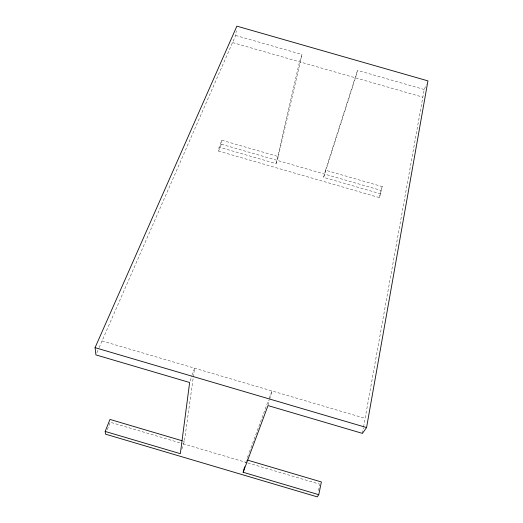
<?xml version="1.0" encoding="UTF-8"?>
<svg xmlns="http://www.w3.org/2000/svg" width="523" height="523" viewBox="0 0 523 523"><rect width="100%" height="100%" fill="white"/><g stroke="black" fill="none" stroke-linecap="round" stroke-linejoin="round"><path stroke-width="0.39" stroke-dasharray="2.62 1.96" d="M380.803 193.889L323.6 177.349L325.548 170.217L382.3 186.619L380.803 193.889L379.214 197.55L218.588 151.088L219.098 147.133L221.857 140.256L278.354 156.58L276.039 163.601L219.098 147.133M218.588 151.088L221.334 144.224L221.857 140.256M99.148 347.566L235.644 35.453L236.259 30.805M181.854 449.094L184.377 441.432L193.209 377.828M193.32 377.024L194.549 368.172L192.222 374.958M362.419 433.377L363.413 427.84M363.557 427.043L424.212 89.505L426.382 84.471M318.52 490.535L319.664 485.011M379.214 197.55L380.718 190.3L382.3 186.619M276.039 163.601L299.522 61.786L302.026 54.477L235.644 35.453M278.354 156.58L302.026 54.477M268.221 404.809L269.456 400.18M269.659 399.409L271.927 390.929L268.822 399.35M424.212 89.505L357.484 70.376L355.49 77.842L323.6 177.349M245.705 462.94L247.118 458.292M325.548 170.217L357.484 70.376M190.156 380.992L191.967 375.71M247.399 457.527L249.092 452.931M249.373 452.166L268.541 400.115M107.293 429.684L110.275 422.231L182.207 443.511M96.905 352.705L98.827 348.298M232.532 42.572L422.839 97.154M221.334 144.224L380.718 190.3M102.037 340.963L365.119 418.341M182.815 440.967L184.377 441.432M182.991 443.746L247.111 462.711M247.889 462.94L319.828 484.226"/><path stroke-width="0.78" d="M247.333 460.05L321.384 481.958L318.762 494.673L243.156 472.282L268.018 405.58L362.419 433.377L366.564 427.559L427.938 80.875L236.873 26.15L95.062 347.658L95.938 354.908L189.64 382.496L180.337 453.683L105.182 431.436L109.987 419.426L182.03 440.739M243.156 472.282L244.64 466.83M318.762 494.673L317.213 496.85L105.509 434.155L105.182 431.436M95.062 347.658L366.564 427.559"/></g></svg>
